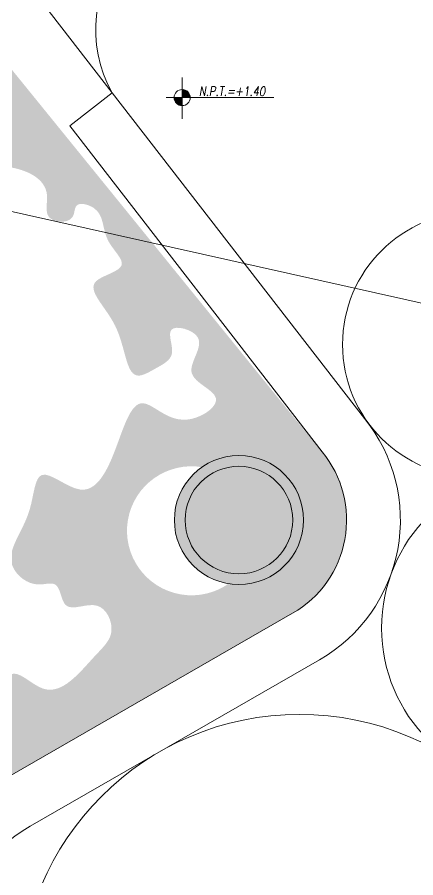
# Model space of a CAD drawing. Header units: millimetres. Extents: x 2471 to 2909, y 1327 to 1568.
# Drawn here: x 2608.55 to 2612.25, y 1386.63 to 1394.64 of the extents above; entities that cross this region are included whole.
import ezdxf
from ezdxf.enums import TextEntityAlignment as Align

# ---------------------------------------------------------------- set-up
doc = ezdxf.new("R2010")
doc.units = ezdxf.units.MM
doc.layers.get('0').update_dxf_attribs({"color": 251, "lineweight": 9})
doc.layers.get('DEFPOINTS').update_dxf_attribs({"color": 251, "lineweight": 9})
for name, color, linetype, lineweight in [('A-JARDIN', 251, 'Continuous', 13), ('A_50_TextoIndicaciones', 251, 'Continuous', 13), ('COTAS-EXTER', 251, 'Continuous', 13), ('XREF_MOBILIARIO_200612$0$A-HATCH-VEGETACION', 251, 'Continuous', 13), ('XREF_PAISAJISMO_200612$0$A-MURO BAJO', 251, 'Continuous', 13), ('XREF_PAISAJISMO_200612$0$A-PISO-BAJO', 251, 'Continuous', 13)]:
    doc.layers.add(name, color=color, linetype=linetype, lineweight=lineweight)
doc.styles.add('R80', font='romans.shx', dxfattribs={"width": 0.8, "oblique": 15, "height": 0.1})
doc.styles.add('R80-200', font='romans.shx', dxfattribs={"width": 0.8, "oblique": 10, "height": 0.2})
doc.styles.add('TXT_COTAS', font='romans.shx', dxfattribs={"width": 0.8})
doc.dimstyles.new('DLP-COTA 200', dxfattribs={"dimtxt": 0.3, "dimasz": 0.2, "dimexe": 0.36, "dimexo": 0.12, "dimgap": 0.12, "dimtad": 1, "dimzin": 0, "dimdsep": 46, "dimtxsty": 'TXT_COTAS', "dimblk": 'ARCHTICK', "dimcen": 0.18, "dimdle": 0.2, "dimclrd": 256, "dimclre": 256, "dimclrt": 2, "dimadec": 0, "dimazin": 0, "dimtfac": 1, "dimtix": 1, "dimtofl": 0, "dimtmove": 2, "dimatfit": 3, "dimfxl": 0.36, "dimtolj": 1, "dimtzin": 0, "dimlwd": 9, "dimlwe": 9, "dimarcsym": 0})

# ---------------------------------------------------------------- blocks, each defined once
blk = doc.blocks.new('_ArchTick')
at = {"color": 0, "linetype": 'ByBlock', "const_width": 0.15}
blk.add_lwpolyline([(-0.5, -0.5), (0.5, 0.5)], dxfattribs=at)
blk = doc.blocks.new('*D872')
at = {"layer": 'COTAS-EXTER', "lineweight": 9, "transparency": 16777216}
for p, q in [((24.46455518174208, 17.46378565049411), (24.22953782920944, 16.41388375865539)), ((24.11300659493262, 16.80887802625674), (38.0191441184931, 13.69603134015517)), ((37.9803526506048, 14.43831540113927), (37.74533529807216, 13.38841350930056))]:
    blk.add_line(p, q, dxfattribs=at)
at = {"layer": 'DEFPOINTS', "color": 0, "transparency": 16777216}
for p in [(24.49076811276609, 17.58088766690344), (38.00656558162882, 14.5554174175486), (37.82397409114422, 13.73971955852853)]:
    blk.add_point(p, dxfattribs=at)
at = {"layer": 'COTAS-EXTER', "lineweight": 9, "transparency": 16777216, "xscale": 0.2, "yscale": 0.2, "zscale": 0.2}
for p, rotation in [((24.30817662228149, 16.76518980788337), 167.382512691704), ((37.82397409114422, 13.73971955852853), 347.3825126917039)]:
    blk.add_blockref('_ArchTick', p, dxfattribs=dict(at, rotation=rotation))
at = {"layer": 'COTAS-EXTER', "color": 2, "transparency": 16777216, "insert": (31.12505445151689, 15.51593422012694), "char_height": 0.3, "attachment_point": 5, "rotation": 347.38251269170394, "style": 'TXT_COTAS'}
blk.add_mtext('\\A1;13.85', dxfattribs=at)
blk = doc.blocks.new('SIM NIVEL PLANTA')
at = {"linetype": 'Continuous'}
h = blk.add_hatch(dxfattribs=at)
h.set_pattern_fill('_USER', color=256, scale=0.0999963382923852, angle=45, style=0, pattern_type=0)
h.set_pattern_definition([(45, (35396.10580914898, 26516.48920438578), (-0.0707080889003696, 0.0707080889003696), [])])
h.paths.add_polyline_path([(-17.03192196782002, 1e-16), (-15.53208676343602, 1e-16, 0.4092090227661144), (-17.03192196782002, 1.474380134766136)])
h.paths.add_polyline_path([(-18.53175717220401, -1e-16, 0.4192358746569979), (-17.03192196782002, -1.525729753993459), (-17.03192196782002, 0)])
for p, q in [((-17.03192196782002, -3.974827738415029), (-17.03192196782002, 3.71603278895526)), ((0, 0), (-20, 0))]:
    blk.add_line(p, q)
blk.add_circle((-17.03192196782002, -0.0256748096136619), 1.500054944379798, dxfattribs=at)
at = {"style": 'R80'}
blk.add_attdef('N.P.T.+0.00', text='', height=2.029999999999998, dxfattribs=at).set_placement((-7.766043381718013, 2.014999999999999), align=Align.MIDDLE_CENTER)
blk = doc.blocks.new('terraza esquina')
at = {"layer": 'A-JARDIN', "true_color": 0x4d6600}
h = blk.add_hatch(dxfattribs=at)
h.set_pattern_fill('AR-SAND', color=58, scale=0.001, angle=15.2922)
h.set_pattern_definition([(52.7922, (-225.9202867360132, -156.8454202806333), (-0.01445124924371048, 0.04678647950184068), [0, -0.038608, 0, -0.04318, 0, -0.041275]), (22.79219999999999, (-225.9202867360132, -156.8454202806333), (0.02445504644857155, 0.08100027637038165), [0, -0.020828, 0, -0.034798, 0, -0.013335]), (342.7922, (-225.9504225608933, -156.8536600999757), (0.07626069204597367, 0.02100040003117009), [0, -0.0127, 0, -0.04572, 0, -0.05969]), (332.7922, (-225.9504225608933, -156.8536600999757), (0.06777256957958228, 0.04164178436835623), [0, -0.00635, 0, -0.029972, 0, -0.03429])])
edge = h.paths.add_edge_path()
edge.add_line((32.67404480709749, 40.9484074404053), (32.67411451838464, 51.04478299394387))
edge.add_line((32.67411451838464, 51.04478299394387), (37.72718546708022, 47.41530546922429))
edge.add_arc((37.14380563192512, 46.60310600607846), 0.9999999999999795, -44.76452505947867, 54.311384931391615, ccw=False)
edge.add_line((37.85381250987783, 45.89891126507297), (35.66900765975915, 43.69607392443383))
edge.add_arc((37.08902141566446, 42.2876844424228), 1.999999999999894, 135.2354749405208, 238.3713557142397)
edge.add_line((36.04019811493922, 40.58475470698002), (38.89997817028548, 38.82343485063453))
edge.add_arc((38.37556651992273, 37.97196998291298), 1.000000000000093, -38.06576507605661, 58.371355714239314, ccw=False)
edge.add_line((39.16287008781356, 37.3554044211221), (35.58158416269538, 32.78239651861625))
edge.add_arc((37.1561912984769, 31.54926539503455), 1.999999999999968, 141.9342349239431, 231.8496844502752)
edge.add_line((35.92073789560627, 29.97647968511242), (39.0246974666092, 27.53825978638363))
edge.add_arc((38.5614024405327, 26.94846514516283), 0.7499999999999949, -89.99999999616892, 51.84968445027522, ccw=False)
edge.add_line((38.56140244058284, 26.19846514516283), (31.82397903006166, 26.19846514471229))
edge.add_line((31.82397903006168, 26.19846514471229), (31.82397903006543, 27.84840155349067))
edge.add_line((31.82397903006543, 27.84840155349067), (30.92388723733913, 27.84840695515797))
edge.add_line((30.92388723733913, 27.84840695515797), (30.92390396247427, 29.64842024227451))
edge.add_line((30.92390396247427, 29.64842024227451), (34.12390465219225, 29.64838826767461))
edge.add_line((34.12390465219224, 29.64838826767462), (34.12393031031974, 31.30426985647835))
edge.add_spline(control_points=[(34.12393031031976, 31.30426985647836), (34.20454531517342, 31.22696619649165), (34.4631449039908, 30.97898885377567), (34.46228201676499, 30.4402860717602), (34.47907232825989, 29.89282915256138), (35.04093427463769, 29.65155557437002), (34.46889265892433, 29.12510219736923), (33.95769815510422, 29.05703863312415), (33.50523026768947, 28.36345019102734), (33.18708211509714, 29.04459226824085), (32.56312114076447, 28.79104599263328), (32.22585647439197, 29.35345707112299), (31.74365630293135, 29.39322983449159), (31.30826776161101, 29.109430280394), (31.73837044317109, 28.76110810932599), (31.07102284515592, 28.55348951964103), (31.68081620063826, 28.08107174007039), (32.3547348342814, 28.72000884259661), (32.0562870139357, 28.00974617750104), (32.53674009714874, 27.73230003836531), (32.91699715503292, 28.18400944211538), (33.28707536515357, 27.63523094208405), (33.59008974653983, 28.01345975895151), (33.90819691236466, 27.5378307034472), (34.27816968059678, 27.96975963818399), (34.78710434393593, 28.24141440527523), (34.96538735842145, 27.64111553511606), (35.56045212386366, 27.57626490915372), (35.69341972732062, 27.98504409270008), (36.1260830600339, 28.10965464900245), (36.41816229255731, 27.75353681892174), (36.8398427807837, 28.01392144517523), (37.03239534501339, 27.60514207128842), (37.59900268087083, 27.83994961392593), (37.16022718794655, 28.1772611233052), (37.6098765665336, 28.51729746899046), (37.16275170794688, 28.64744471108727), (36.8140686830361, 28.7783468597862), (36.77174877737715, 28.32769893212432), (36.2322686978929, 28.17800880165339), (36.08509745122288, 28.64062673410147), (36.18111627403451, 28.97275780889), (36.56032476911739, 29.0255845071245), (36.28476649421286, 29.33447272123843), (36.06080103026397, 28.97240302019813), (35.91289661773111, 29.59047924409755), (35.42849005204518, 29.58071164782537), (35.47847176745555, 29.99793813447558), (35.29693145613035, 30.31236852962542), (34.84988589386492, 30.21676546474583), (34.97097010797164, 30.83681623417168), (34.42965934234947, 31.22738132697272), (34.96221304871548, 31.61733552033052), (34.89335386555062, 32.06084117629469), (35.13073305438379, 32.37559784448251), (34.91748674144716, 32.67818545593435), (35.21499022594922, 32.85442305216876), (34.87441244540397, 33.14845097926461), (35.31524258789717, 33.41952240213041), (35.69922885516304, 33.4626455205964), (35.66015593385173, 33.72142939513506), (35.81767505466596, 33.91565653381861), (36.09160366376874, 33.72374135988548), (36.04891230177164, 34.19089929614434), (36.28575091762497, 34.44932380845032), (36.74387498936083, 34.36711962966873), (36.58559149764286, 34.7724461923188), (36.31915598047242, 34.480822188137), (35.98869955536146, 34.73711499054528), (36.27261172288257, 35.0983200316471), (36.62290742870276, 35.18458856418641), (36.87779403285987, 35.72630644883959), (37.17945890847682, 35.30713051801592), (37.56531062627656, 35.55010326457677), (37.38040455612232, 35.81536895023563), (37.35239846921903, 36.2677594600961), (38.1080385586893, 36.45012237215586), (37.65407250495748, 36.95705773310009), (37.35302475731883, 36.56322720889566), (37.36538314631875, 37.14911601687513), (37.04609114367001, 37.45407932403314), (37.55291592768791, 37.71058372229598), (37.01629755421321, 37.88240501103352), (37.34283999732881, 38.32113944530754), (36.95633652806098, 38.35744186642239), (36.96581835573468, 38.73545836294906), (37.44683704358884, 38.9818879546571), (37.48872086774345, 38.50827478972452), (37.95143781875969, 38.72563939101794), (37.65446020777031, 39.18224267065453), (37.34438234200718, 39.27173421508853), (37.17413409548949, 39.66786519661075), (36.91447789915126, 39.32045212428405), (36.69241035277533, 39.810955980633), (36.48677866315232, 39.34853422451081), (36.20550902336569, 39.8407605777285), (36.12903744382535, 40.15767148617473), (35.66727417623222, 40.14581204041187), (35.9292519175228, 40.48158680654382), (35.37776254505597, 40.6751737832364), (35.5196547775753, 40.31413414271679), (35.15646305329449, 40.23175459778448), (35.06216272554237, 40.53217912372826), (34.79590400954533, 40.80832846474111), (35.05010680027816, 40.93670666240526), (35.02814455509469, 41.23134940168524), (34.72461194717782, 41.45373998316994), (34.88717290328761, 41.83190939576733), (34.65502541327406, 42.16566997286432), (34.90267014464106, 42.30045769941088), (34.74847266719603, 42.53434592936633), (34.61417561979688, 42.34463996130206), (34.43774025407899, 42.63488285240172), (34.67294990796452, 42.83080377411991), (34.34699345338571, 43.06946600436254), (34.74204170813445, 43.13497524663482), (34.79159103904047, 43.65371413332696), (35.03981692128057, 43.16900765268632), (35.22838472235767, 43.54348712779199), (34.80887155467369, 43.61520991187329), (35.07325689278608, 44.03314510832179), (35.37100530469738, 44.05957926760905), (35.43080632834896, 44.34656254789338), (35.40336289882728, 44.80099000094691), (35.94730037008928, 44.469542569569), (36.13714198618499, 44.96293889015823), (36.340913976015, 45.28833194367434), (36.08837440140627, 45.59345369469423), (35.79497906133375, 45.29258543314169), (35.69211776512091, 45.63774707076158), (35.46559463636615, 45.47809569877511), (35.06974446233868, 45.66439203650762), (35.31024191897122, 46.07207434449657), (35.16847868621197, 46.65907640480788), (35.75424204819555, 46.35347875141061), (35.89404436645309, 46.90956203124578), (35.87636705792506, 47.58467727464549), (36.38515919940225, 47.22580969847901), (36.81126373297329, 47.70271635774589), (36.21643434105745, 47.73036480421626), (36.48394639700938, 48.19895656116211), (35.95849423250705, 48.19945158366266), (36.20310089256754, 47.92483402197392), (36.04031874280774, 47.77388007183624), (35.80106428961301, 47.52397874692112), (35.6612762334085, 48.09111655148663), (35.08911292737398, 48.34583392314272), (35.59967169654564, 48.60417362705974), (35.20682767495199, 48.78487821555979), (35.19274018534247, 49.06965988739348), (34.88295754532067, 49.0636974250211), (34.955081054758, 48.86011236397305), (34.64448760407721, 48.7905177221359), (34.66540971808033, 49.1803199839694), (34.27056218161804, 49.24613413669569), (33.89830761662071, 49.1280995989649), (33.83032322186725, 49.47692170473284), (33.69589945745757, 49.79651978927301), (33.19207795579423, 49.64813725161707), (33.46913814679645, 49.34041561401548), (33.22386874225759, 49.21161730819321), (33.07616282269583, 49.41474533227496), (32.99010518509689, 49.08830644651361), (33.23900591534161, 49.08635595082394), (33.22165898898905, 48.79264092666465), (33.39632271499734, 48.93141391939933), (33.51430798471771, 48.71456809755448), (33.39841470411913, 48.65498413318215), (33.34172971875588, 48.62584080294865)], knot_values=[0, 0, 0, 0, 0.3259915165239249, 1.045726813315818, 1.530670506604161, 1.827246398666305, 2.503225078770976, 2.888886173570976, 3.601597484365128, 3.977482294585449, 4.524269728103005, 5.149664799918384, 5.580895476897813, 5.947946236166217, 6.230895311403946, 6.651616463752443, 7.039076683638632, 7.684275155468971, 8.077303264652299, 8.4705348126794, 8.891379019154687, 9.40171646708889, 9.634107534679115, 9.936062254903494, 10.56472925725249, 10.86565566976486, 11.4563316301628, 11.88848929983959, 12.24823363813957, 12.57692483537671, 13.03074542985642, 13.36380929977177, 13.69047980251674, 14.07614089731667, 14.40512885148203, 14.74466774884693, 15.09639693137343, 15.39007207309442, 15.67302136302107, 16.14960507101692, 16.52347362544834, 16.87437287290719, 17.07849452511674, 17.32908425688697, 17.50125338080153, 17.95845414223141, 18.34945670396595, 18.64482681240834, 19.02448776194994, 19.24054355167116, 19.74108597916402, 20.27868914662957, 20.78439777063791, 21.16920049920172, 21.56204314474616, 21.80928013484434, 22.03741920471559, 22.26377845782623, 22.74481951575952, 23.07685939505674, 23.22108367901977, 23.45203240179458, 23.6309284572867, 23.91110898521903, 24.35005335478893, 24.63494241180296, 24.83882231191134, 25.13897111354132, 25.40167688498692, 25.72908252749577, 26.19140087911737, 26.60199679185529, 26.94078964522738, 27.27001600999434, 27.45762034912996, 27.79832118858161, 28.4805472915835, 28.81191265145765, 29.0501265413931, 29.42127532131141, 29.86203970378367, 30.13888286103412, 30.44236659855304, 30.83374559464069, 31.03137497056042, 31.28406199585955, 31.72560309088261, 31.97452762765584, 32.24651423137493, 32.68964201115782, 33.09381660086126, 33.3528172445149, 33.56745737060854, 33.91413210492115, 34.12835597427246, 34.49442376906558, 34.96161509237864, 35.18536981784808, 35.40320480838415, 35.75966664042078, 35.94936570677734, 36.16513287591113, 36.52260513545592, 36.83911428486063, 36.9555016412373, 37.24600310654593, 37.52625223736005, 37.98123051837496, 38.28611389230993, 38.45034092958483, 38.63660728571095, 38.73953882137288, 38.94790540606522, 39.22954270934659, 39.44731188744018, 39.67948723635519, 40.03638740876727, 40.30021217545687, 40.5049365275604, 40.75154538340066, 41.14682614915829, 41.40459283930258, 41.56392840155769, 41.98686932235037, 42.28576907178811, 42.87245471467853, 43.13700300120036, 43.40490794050329, 43.69790565193772, 43.91028251295673, 44.06541026547808, 44.35890920152769, 44.91340818733254, 45.25324119582147, 45.63195736317807, 46.08685696392077, 46.63184680724068, 47.0369326029317, 47.4019206877639, 47.72284922286131, 48.06384103928857, 48.3150673370405, 48.53750188784439, 48.72913850930745, 48.90761514894551, 49.42378759045965, 49.87314911628246, 50.15095812075845, 50.4119526325607, 50.74670370447814, 50.9055486387734, 51.01571006651317, 51.22936201235951, 51.44071528989782, 51.89297400189047, 52.16014235606483, 52.42714584610258, 52.76944140138978, 53.09108523252674, 53.3702708919397, 53.52633665402848, 53.67568636913163, 53.87328791175049, 54.04224209211682, 54.24862740622103, 54.34180729688983, 54.5147366002979, 54.680296088096, 54.680296088096, 54.680296088096, 54.680296088096], degree=3, periodic=0)
edge.add_spline(control_points=[(33.34172971875589, 48.62584080294866), (33.25594639972579, 48.61049860051213), (33.07512763666247, 48.5781594686319), (33.31199136032919, 48.08773006897493), (32.88361975641644, 47.32858795892264), (33.56440722213424, 47.50003253484445), (33.57908583688763, 47.1216371516642), (33.43272666700116, 46.81697426058869), (32.99015000695877, 47.13770804615328), (33.34765252735158, 46.41172899764047), (32.98599095003394, 46.14656123784903), (32.97966463008285, 45.74879504914753), (33.20617331623325, 45.47735196947434), (32.76836150025437, 45.09849326703863), (33.20626629171247, 45.24066528711649), (33.48962910045415, 44.91041214221923), (33.07554837009226, 44.77213621738042), (33.38675880914232, 44.45877280948147), (33.11226148898348, 44.22260273364842), (32.77532774332113, 44.09018272650098), (32.96602253080457, 43.71982294837284), (32.73937911576465, 43.28210856349858), (33.1546549497584, 43.29405895772322), (33.20931652101225, 42.97576625956313), (33.03281628394714, 42.87098381856194), (33.00491736749379, 42.65248765581242), (32.96845437238616, 42.39209992446484), (33.36916254292569, 42.29232822242966), (32.9680763284575, 41.97982845489264), (33.02470376307323, 41.54924205167424), (33.51821945916319, 41.58775895048899), (33.41387622548652, 41.1040879707769), (33.63228963796561, 40.73110566327756), (33.93665791511208, 40.89264134932819), (34.10969011684008, 40.42719515174326), (33.71203840011529, 40.55984656680121), (33.71507539222924, 40.18393405895637), (34.01665843839604, 40.05084003887299), (33.88644131010332, 39.57396135320488), (33.58447737116748, 39.3308333677171), (33.79001103292299, 38.82684390626122), (34.06206086037159, 39.27708024903018), (34.4532961913238, 38.75084029813618), (33.81476427775047, 38.68868698521038), (34.56068722600727, 38.39454397715431), (33.96996885789454, 38.23172643417956), (34.1132864495714, 37.69207257817447), (33.63726298665242, 37.92939695884129), (33.6201013217341, 37.5447531184397), (33.59114490369112, 37.26921719552737), (33.72836370715325, 36.94213491196845), (34.13586877930047, 36.81799988004337), (33.85137376244606, 36.50275853676783), (33.71289244742499, 36.09370037087456), (34.29876183178536, 35.86766621787575), (33.92514781494893, 35.56704619838143), (33.69366474817818, 35.83315272737809), (33.60743598098279, 35.6143791068055), (33.41026761169186, 35.41317111215994), (33.88384127074639, 35.31586364045961), (33.54404290788764, 35.00697573787767), (33.98784566917018, 34.76683546690606), (34.0871715720472, 35.2069072648008), (34.55670723170167, 35.07979616184593), (34.40908084217821, 34.68732252094486), (34.96646707588528, 34.80769250992404), (35.0853267221066, 33.95029513781273), (34.52828041790875, 34.10003097145156), (34.50250010642239, 34.37287939287754), (34.18541117452318, 34.24869956195312), (34.30978984637406, 33.9316539889642), (34.19598446174697, 33.74227835011328), (34.12396623067141, 33.62243781213223)], knot_values=[0, 0, 0, 0, 0.2126933320921386, 0.4483266170571786, 1.324981749740278, 1.592454532298841, 1.941717567579499, 2.160600182781828, 2.426364089597814, 2.899716757531753, 3.386601975146451, 3.691860244773043, 3.981915242283718, 4.335380772282733, 4.564495302297459, 4.898460757843023, 5.123574977661923, 5.429382000294274, 5.71950317250985, 6.019829586685028, 6.351504501139638, 6.758714638131808, 7.004520373095348, 7.251488354386751, 7.47037096958917, 7.535227807515269, 7.909531726646074, 8.068992829856217, 8.49012578622772, 8.812153621160034, 9.090134335820297, 9.602654263660472, 9.910723698495811, 10.11012330444997, 10.42519667294794, 10.62586448572461, 10.91355222586335, 11.09953975667208, 11.54014504600167, 12.00353681198355, 12.28348659447692, 12.57435564369394, 12.94902393604637, 13.21142189879306, 13.60824122187349, 13.9236924456867, 14.31440725779676, 14.60782831210501, 14.83352290416889, 15.19012905443174, 15.52666908729957, 15.82739298340719, 16.112219358431, 16.49957557829183, 16.97029671814936, 17.20073195367328, 17.48626158809242, 17.59039256000815, 17.8190717952269, 18.1035324673972, 18.36363891678508, 18.6473336960907, 18.99230276908845, 19.32077393521686, 19.55151085858624, 19.8471671954217, 20.46015163820629, 20.82148038487471, 20.92508232718205, 21.16116162925253, 21.39285802529678, 21.79217607334553, 21.79217607334553, 21.79217607334553, 21.79217607334553], degree=3, periodic=0)
edge.add_line((34.12396623067141, 33.62243781213223), (34.12397902914232, 34.44840425595422))
edge.add_line((34.1239790291423, 34.44840425595422), (33.32397902282017, 34.44840426533094))
edge.add_line((33.32397902282017, 34.44840426533094), (33.32401538894361, 40.94840105386173))
edge.add_line((33.32401538894359, 40.94840105386174), (32.67404480709747, 40.94840744040532))
edge = h.paths.add_edge_path(flags=16)
edge.add_arc((36.20322509254689, 27.11019988275891), 0.5999999999999943, 0, 180)
edge.add_arc((36.20322509254689, 27.11019988275891), 0.5999999999999943, 180, 360)
edge = h.paths.add_edge_path(flags=16)
edge.add_arc((34.50278656469268, 27.10990427343236), 0.5999999999999943, 0, 180)
edge.add_arc((34.50278656469268, 27.10990427343236), 0.5999999999999943, 180, 360)
edge = h.paths.add_edge_path(flags=16)
edge.add_arc((32.80278656469264, 27.10990427343236), 0.5999999999999943, 0, 180)
edge.add_arc((32.80278656469264, 27.10990427343236), 0.5999999999999943, 180, 360)
edge = h.paths.add_edge_path(flags=16)
edge.add_arc((37.90278656469266, 27.10990427343236), 0.5999999999999943, 0, 180)
edge.add_arc((37.90278656469266, 27.10990427343236), 0.5999999999999943, 180, 360)
edge = h.paths.add_edge_path(flags=16)
edge.add_arc((38.14427995934264, 37.95532141851996), 0.5999999999999943, 0, 180)
edge.add_arc((38.14427995934264, 37.95532141851996), 0.5999999999999943, 180, 360)
edge = h.paths.add_edge_path(flags=16)
edge.add_arc((36.74882171943253, 46.39075971078378), 0.5999999999999943, 0, 180)
edge.add_arc((36.74882171943253, 46.39075971078378), 0.5999999999999943, 180, 360)
blk = doc.blocks.new('XREF_MOBILIARIO_200612$0$mob07')
at = {"layer": 'XREF_MOBILIARIO_200612$0$A-HATCH-VEGETACION', "true_color": 0xa61111, "transparency": 33554636}
h = blk.add_hatch(color=14, dxfattribs=at)
h.dxf.hatch_style = 1
h.paths.add_polyline_path([(-0.6000000000000001, 0, 1), (0.5999999999999999, 0, 1)])
h.paths.add_polyline_path([(0.5, 0, -1), (-0.5, 0, -1)], flags=16)
at = {"layer": 'XREF_MOBILIARIO_200612$0$A-HATCH-VEGETACION', "true_color": 0xcce7bc, "transparency": 33554687}
h = blk.add_hatch(color=254, dxfattribs=at)
h.dxf.hatch_style = 1
h.paths.add_polyline_path([(-0.5, 0, 1), (0.5, 0, 1)])
at = {"layer": 'XREF_MOBILIARIO_200612$0$A-HATCH-VEGETACION', "color": 8}
for radius in [0.6, 0.5]:
    blk.add_circle((0, 0), radius, dxfattribs=at)
blk = doc.blocks.new('XREF_MOBILIARIO_200612')
blk.add_blockref('XREF_MOBILIARIO_200612$0$mob07', (52.80279966595775, 69.50101493358562, -2.158148275659159e-07))
blk = doc.blocks.new('A$Cda3111fd')
at = {"layer": 'XREF_PAISAJISMO_200612$0$A-MURO BAJO', "elevation": 1.57157086263641e-05}
blk.add_lwpolyline([(26.24219084088691, 38.54281617421657), (26.62625527341152, 40.31330258212984), (26.13985094317468, 40.42952281329781), (25.86317143001361, 39.16201220918447), (24.6340052173764, 39.49136630352587, 0.4565830845115735), (22.33591953574796, 38.14560776203871), (22.97467063288786, 37.31962095946074, -0.7199181221196141), (24.4987826027791, 39.00996100436896), (25.69362785908743, 38.67374819796532)], format="xyb", close=True, dxfattribs=at)
blk.add_lwpolyline([(20.05332016706234, 12.74352992605418, 0.7123039548466682), (21.38707246797276, 14.69380746316165), (18.98764691539691, 17.92965212929994, -0.4137814119066253), (19.29731645295396, 20.02666529081762), (23.95789497421356, 23.4932223726064, 0.4475160109253066), (24.1582912421436, 25.72130421921611), (21.86430070057395, 28.17450559698045, -0.4830737806256684), (22.21120401035296, 30.49879764113575), (24.89963277161587, 32.04741488862783, 0.4614079886898732), (25.31632264718064, 34.29156563524157), (22.97467063288786, 37.31962095946074), (22.57914137304761, 37.01375076361001), (24.92462503290153, 33.98074058629572, -0.4629596469573078), (24.65006171239656, 32.48067495599389), (21.96163295113365, 30.93205770943314, 0.4830737806256697), (21.49909520475194, 27.83300164993852), (23.7930857463507, 25.37980027217418, -0.4475160109253037), (23.65948823437793, 23.89441237505525), (18.99890971314744, 20.42785529326648, 0.4137814119066253), (18.58601699711289, 17.63183774240315), (20.98544254896115, 14.3959930781275, -0.7123039548466682), (20.18519116842072, 13.22582655586302, 0.7123039548466682)], format="xyb", dxfattribs=at)
at = {"layer": 'XREF_PAISAJISMO_200612$0$A-PISO-BAJO'}
for centre, radius in [((26.34706094153807, 34.97973750252277, 1.67848778402499e-05), 1.234076530135634), ((26.94572874222649, 32.34304487612098, 1.67848778402499e-05), 1.469726558404782), ((24.71378142590402, 28.93725114595145, 1.67848778402499e-05), 2.602253273649963)]:
    blk.add_circle(centre, radius, dxfattribs=at)
blk.add_blockref('XREF_MOBILIARIO_200612', (-28.65185985536664, -36.15390878543258, 1.57157086263641e-05))
blk = doc.blocks.new('A$C64a6e5d1')
at = {"layer": 'COTAS-EXTER'}
dim = blk.add_aligned_dim(p1=(24.49076811276609, 17.58088766690344, -3.726943398050149e-07), p2=(38.00656558162882, 14.5554174175486, -3.726943398050152e-07), distance=-0.835884351813883, dimstyle='DLP-COTA 200', dxfattribs=at)
dim.commit()
dim.dimension.update_dxf_attribs({"geometry": '*D872', "text_midpoint": (31.12505445151689, 15.51593422012694, -3.726943398050149e-07)})

msp = doc.modelspace()

# ---------------------------------------------------------------- block references
at = {"color": 1}
msp.add_blockref('A$C64a6e5d1', (2575.878941199735, 1377.926736980495), dxfattribs=at)
msp.add_blockref('A$Cda3111fd', (2586.460629247121, 1356.614878956047, -1.696053489818615e-05))
at = {"rotation": 344.7077919424826}
msp.add_blockref('terraza esquina', (2562.488967396457, 1354.806014651251, -8.087886271823663e-07), dxfattribs=at)
at = {"layer": 'A_50_TextoIndicaciones'}
ref = msp.add_blockref('SIM NIVEL PLANTA', (2610.93572700701, 1393.892666945053, 1.344214024795902e-06), dxfattribs=dict(at, xscale=0.04999999999999999, yscale=0.04999999999999999, zscale=0.04999999999999999, rotation=0.009024318233188236))
ref.add_attrib('N.P.T.+0.00', 'N.P.T.=+1.40', dxfattribs={"layer": '0', "height": 0.08533333333333333, "rotation": 0.009024320776549822, "style": 'R80-200', "oblique": 10.00000000000004, "width": 0.8}).set_placement((2610.547408974518, 1393.993355786247, 1.344214024795902e-06), align=Align.TOP_CENTER)

doc.saveas('drawing.dxf')
